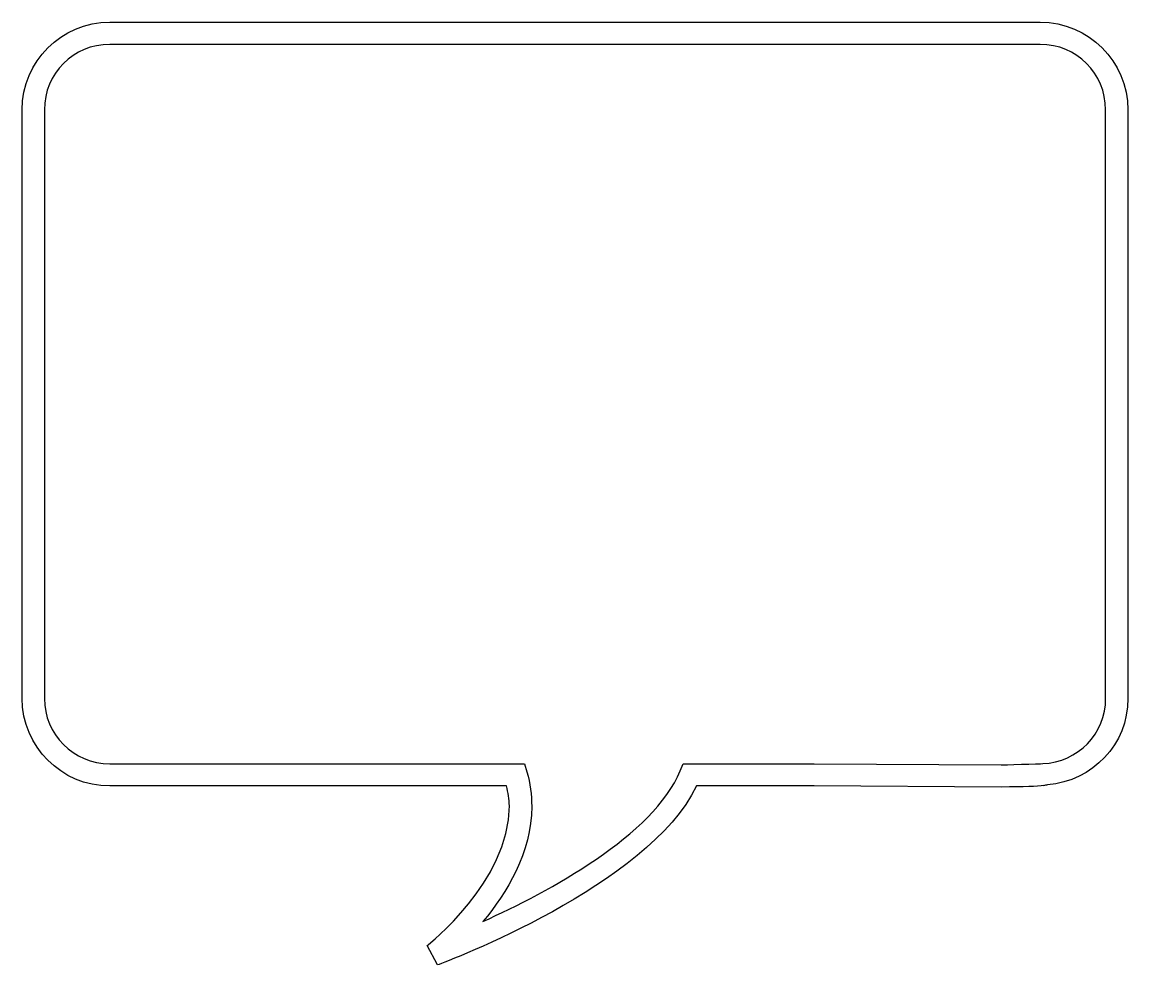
# Model space of a CAD drawing. Header units: centimetres. Extents: x -9.6 to 9.6, y -8.2 to 8.2.
import ezdxf

# ---------------------------------------------------------------- set-up
doc = ezdxf.new("R2010")
doc.units = ezdxf.units.CM
doc.header["$MEASUREMENT"] = 0
doc.layers.add('Camada 1', color=7, linetype='Continuous')

msp = doc.modelspace()

# ---------------------------------------------------------------- linework, layer by layer
at = {"layer": 'Camada 1'}
for points, knots in [([(-8.063, 8.16894), (-8.89967, 8.16894), (-9.5802, 7.4883), (-9.5802, 6.65145), (-9.5802, 6.65145), (-9.5802, 6.65145), (-9.5802, -3.55059), (-9.5802, -3.55059), (-9.5802, -3.55059), (-9.5802, -4.38739), (-8.89967, -5.06816), (-8.063, -5.06816), (-8.063, -5.06816), (-8.063, -5.06816), (-1.50207, -5.06816), (-1.1851, -5.06816), (-1.1851, -5.06816), (-1.16253, -5.18394), (-1.13771, -5.30038), (-1.13771, -5.41373), (-1.13771, -5.41373), (-1.13771, -6.72799), (-2.54717, -7.82284), (-2.56315, -7.83514), (-2.56315, -7.83514), (-2.56315, -7.83514), (-2.38008, -8.16896), (-2.38008, -8.16896), (-2.38008, -8.16896), (-2.22718, -8.11297), (1.27329, -6.7994), (2.10704, -5.06818), (2.10704, -5.06818), (2.29738, -5.06818), (4.14251, -5.06818), (4.14251, -5.06818), (4.14251, -5.06818), (4.14251, -5.06818), (7.3867, -5.0876), (7.3867, -5.0876), (7.3867, -5.0876), (7.79466, -5.08292), (8.00233, -5.07845), (8.12637, -5.0599), (8.12637, -5.0599), (8.1256, -5.06011), (8.12044, -5.06524), (8.12044, -5.06524), (8.12044, -5.06524), (8.1324, -5.0649), (8.14222, -5.05807), (8.15417, -5.0573), (8.15417, -5.0573), (8.16579, -5.05495), (8.17753, -5.05206), (8.18738, -5.04947), (8.18738, -5.04947), (8.97142, -4.98409), (9.5802, -4.34536), (9.5802, -3.55061), (9.5802, -3.55061), (9.5802, -3.55061), (9.58018, 6.65145), (9.58018, 6.65145), (9.58018, 6.65145), (9.58021, 7.4883), (8.89912, 8.16894), (8.06245, 8.16894), (8.06245, 8.16894), (8.06245, 8.16894), (-8.063, 8.16894), (-8.063, 8.16894)], [0, 0, 0, 0, 0.05263158, 0.05263158, 0.05263158, 0.05263158, 0.10526316, 0.10526316, 0.10526316, 0.10526316, 0.15789474, 0.15789474, 0.15789474, 0.15789474, 0.21052632, 0.21052632, 0.21052632, 0.21052632, 0.26315789, 0.26315789, 0.26315789, 0.26315789, 0.31578947, 0.31578947, 0.31578947, 0.31578947, 0.36842105, 0.36842105, 0.36842105, 0.36842105, 0.42105263, 0.42105263, 0.42105263, 0.42105263, 0.47368421, 0.47368421, 0.47368421, 0.47368421, 0.52631579, 0.52631579, 0.52631579, 0.52631579, 0.57894737, 0.57894737, 0.57894737, 0.57894737, 0.63157895, 0.63157895, 0.63157895, 0.63157895, 0.68421053, 0.68421053, 0.68421053, 0.68421053, 0.73684211, 0.73684211, 0.73684211, 0.73684211, 0.78947368, 0.78947368, 0.78947368, 0.78947368, 0.84210526, 0.84210526, 0.84210526, 0.84210526, 0.89473684, 0.89473684, 0.89473684, 0.89473684, 1, 1, 1, 1]), ([(-9.19505, -3.55059), (-9.19505, -3.55059), (-9.19505, 6.65145), (-9.19505, 6.65145), (-9.19505, 6.65145), (-9.19505, 7.27571), (-8.68697, 7.78358), (-8.06298, 7.78358), (-8.06298, 7.78358), (-8.06298, 7.78358), (8.06245, 7.78358), (8.06245, 7.78358), (8.06245, 7.78358), (8.68697, 7.78358), (9.19508, 7.27571), (9.19508, 6.65145), (9.19508, 6.65145), (9.19508, 6.65145), (9.19508, -3.55059), (9.19508, -3.55059), (9.19508, -3.55059), (9.19508, -4.16106), (8.7164, -4.65753), (8.10606, -4.68031), (8.10606, -4.68031), (8.07688, -4.68478), (7.38518, -4.70232), (7.38518, -4.70232), (7.38518, -4.70232), (7.38518, -4.70232), (4.14377, -4.68277), (4.14377, -4.68277), (4.14377, -4.68277), (4.14377, -4.68277), (1.87205, -4.68277), (1.87205, -4.68277), (1.87205, -4.68277), (1.87205, -4.68277), (1.82331, -4.8035), (1.82331, -4.8035), (1.82331, -4.8035), (1.37323, -5.92383), (-0.46274, -6.90188), (-1.59558, -7.4179), (-1.59558, -7.4179), (-1.18307, -6.92525), (-0.75074, -6.22492), (-0.75074, -5.42292), (-0.75074, -5.42292), (-0.75074, -5.228), (-0.77611, -5.0275), (-0.83366, -4.82319), (-0.83366, -4.82319), (-0.83366, -4.82319), (-0.87367, -4.6828), (-0.87367, -4.6828), (-0.87367, -4.6828), (-0.87367, -4.6828), (-8.063, -4.68279), (-8.063, -4.68279), (-8.063, -4.68279), (-8.68697, -4.68277), (-9.19505, -4.17482), (-9.19505, -3.55059)], [0, 0, 0, 0, 0.05882353, 0.05882353, 0.05882353, 0.05882353, 0.11764706, 0.11764706, 0.11764706, 0.11764706, 0.17647059, 0.17647059, 0.17647059, 0.17647059, 0.23529412, 0.23529412, 0.23529412, 0.23529412, 0.29411765, 0.29411765, 0.29411765, 0.29411765, 0.35294118, 0.35294118, 0.35294118, 0.35294118, 0.41176471, 0.41176471, 0.41176471, 0.41176471, 0.47058824, 0.47058824, 0.47058824, 0.47058824, 0.52941176, 0.52941176, 0.52941176, 0.52941176, 0.58823529, 0.58823529, 0.58823529, 0.58823529, 0.64705882, 0.64705882, 0.64705882, 0.64705882, 0.70588235, 0.70588235, 0.70588235, 0.70588235, 0.76470588, 0.76470588, 0.76470588, 0.76470588, 0.82352941, 0.82352941, 0.82352941, 0.82352941, 0.88235294, 0.88235294, 0.88235294, 0.88235294, 1, 1, 1, 1])]:
    msp.add_open_spline(points, degree=3, knots=knots, dxfattribs=at)

doc.saveas('drawing.dxf')
